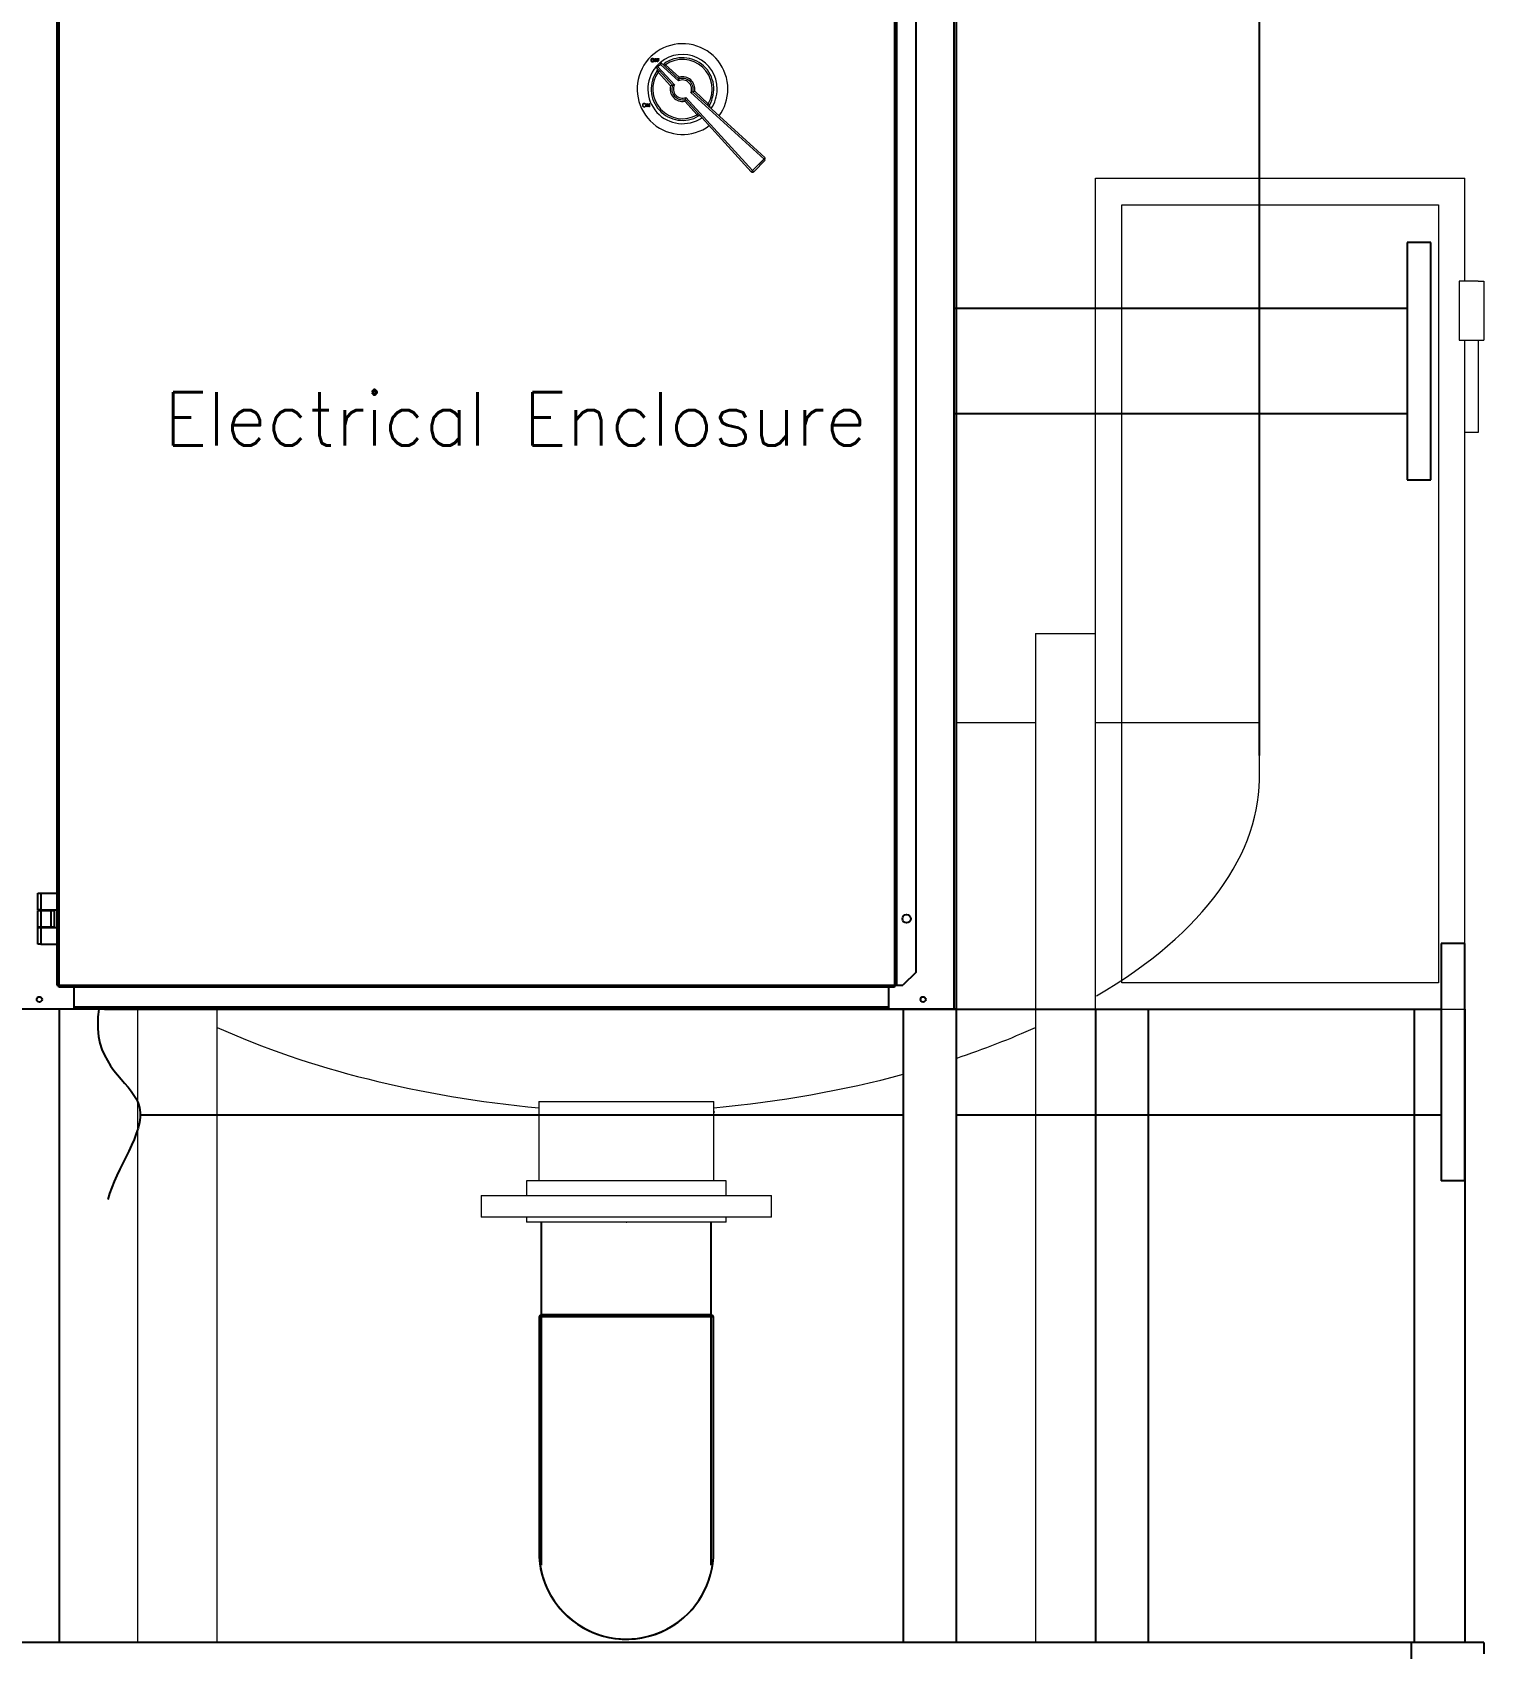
# Model space of a CAD drawing. Header units: inches. Extents: x 3739 to 4246, y 1221 to 1542.
# Drawn here: x 3926.9 to 3981.9, y 1288.3 to 1349.6 of the extents above; entities that cross this region are included whole.
import ezdxf

# ---------------------------------------------------------------- set-up
doc = ezdxf.new("R2010")
doc.units = ezdxf.units.IN
doc.header["$MEASUREMENT"] = 0
doc.header["$PDSIZE"] = -1
for name, color, linetype in [('External Disconnect 1 H1', 7, 'Continuous'), ('Internal Disconnect 1 H1', 7, 'Continuous'), ('No External Disconnect H1', 7, 'Continuous'), ('WATANK', 7, 'Continuous'), ('WCTANK', 7, 'Continuous'), ('WEPC', 7, 'Continuous'), ('WPCEDNOEDCT', 7, 'Continuous'), ('WPCEDNOEDOT', 7, 'Continuous'), ('WPCNEDNT', 7, 'Continuous')]:
    doc.layers.add(name, color=color, linetype=linetype)
doc.styles.add('TCF_DIMENSION', font='simplex.shx')

msp = doc.modelspace()

# ---------------------------------------------------------------- linework, layer by layer
at = {"color": 0, "linetype": 'Continuous'}
for p, q in [((3981.9322, 1288.5352), (3886.1822, 1288.5352)), ((3981.9322, 1288.5352), (3886.1822, 1288.5352)), ((3979.1822, 1288.5352), (3979.1822, 1278.5352)), ((3979.1822, 1288.5352), (3979.1822, 1278.5352)), ((3981.9322, 1288.5352), (3981.9322, 1288.0992)), ((3981.9322, 1288.5352), (3981.9322, 1288.0992))]:
    msp.add_line(p, q, dxfattribs=at)
at = {"layer": 'External Disconnect 1 H1', "color": 0, "linetype": 'Continuous', "lineweight": 15}
for p, q in [((3967.2194, 1344.0352), (3981.2194, 1344.0352)), ((3967.2194, 1312.5352), (3967.2194, 1344.0352)), ((3967.2194, 1344.0352), (3981.2194, 1344.0352)), ((3967.2194, 1312.5352), (3967.2194, 1344.0352)), ((3981.2194, 1340.1307), (3981.2194, 1344.0352)), ((3981.2194, 1340.1307), (3981.2194, 1344.0352)), ((3968.2194, 1343.0352), (3980.2194, 1343.0352)), ((3968.2194, 1313.5352), (3968.2194, 1343.0352)), ((3968.2194, 1343.0352), (3980.2194, 1343.0352)), ((3968.2194, 1313.5352), (3968.2194, 1343.0352)), ((3980.2194, 1343.0352), (3980.2194, 1313.5352)), ((3980.2194, 1343.0352), (3980.2194, 1313.5352)), ((3981.2194, 1340.1307), (3981.0065, 1340.1307)), ((3981.0065, 1340.1307), (3981.0065, 1337.8936)), ((3981.2194, 1340.1307), (3981.0065, 1340.1307)), ((3981.0065, 1340.1307), (3981.0065, 1337.8936)), ((3981.7194, 1340.1307), (3981.2194, 1340.1307)), ((3981.7194, 1340.1307), (3981.2194, 1340.1307)), ((3981.7194, 1340.1307), (3981.9322, 1340.1307)), ((3981.7194, 1340.1307), (3981.9322, 1340.1307)), ((3981.9322, 1340.1307), (3981.9322, 1337.8936)), ((3981.9322, 1340.1307), (3981.9322, 1337.8936)), ((3981.0065, 1337.8936), (3981.9322, 1337.8936)), ((3981.0065, 1337.8936), (3981.9322, 1337.8936)), ((3981.2194, 1312.5352), (3981.2194, 1337.8936)), ((3981.2194, 1334.8936), (3981.2194, 1337.8936)), ((3981.2194, 1337.8936), (3981.7194, 1337.8936)), ((3981.2194, 1312.5352), (3981.2194, 1337.8936)), ((3981.2194, 1334.8936), (3981.2194, 1337.8936)), ((3981.2194, 1337.8936), (3981.7194, 1337.8936)), ((3981.7194, 1337.8936), (3981.7194, 1334.3936)), ((3981.7194, 1337.8936), (3981.7194, 1334.3936)), ((3981.2194, 1334.3936), (3981.2194, 1334.8936)), ((3981.2194, 1334.3936), (3981.2194, 1334.8936)), ((3981.7194, 1334.3936), (3981.2194, 1334.3936)), ((3981.7194, 1334.3936), (3981.2194, 1334.3936)), ((3980.2194, 1313.5352), (3968.2194, 1313.5352)), ((3980.2194, 1313.5352), (3968.2194, 1313.5352)), ((3967.2194, 1312.5352), (3981.2194, 1312.5352)), ((3967.2194, 1312.5352), (3981.2194, 1312.5352))]:
    msp.add_line(p, q, dxfattribs=at)
at = {"layer": 'External Disconnect 1 H1', "color": 0, "linetype": 'Continuous'}
for p, q in [((3967.2194, 1312.5352), (3967.2194, 1288.5352)), ((3967.2194, 1312.5352), (3967.2194, 1288.5352)), ((3969.2194, 1312.5352), (3969.2194, 1288.5352)), ((3969.2194, 1312.5352), (3969.2194, 1288.5352)), ((3979.3072, 1288.5352), (3979.3072, 1312.5352)), ((3979.3072, 1288.5352), (3979.3072, 1312.5352)), ((3981.2194, 1312.5352), (3981.2194, 1288.5352)), ((3981.2194, 1312.5352), (3981.2194, 1288.5352))]:
    msp.add_line(p, q, dxfattribs=at)
at = {"layer": 'Internal Disconnect 1 H1', "color": 0, "linetype": 'Continuous', "lineweight": 15}
for p, q in [((3950.5165, 1348.577), (3950.5795, 1348.577)), ((3950.5165, 1348.4475), (3950.5165, 1348.577)), ((3950.5165, 1348.577), (3950.5795, 1348.577)), ((3950.5165, 1348.4475), (3950.5165, 1348.577)), ((3950.5795, 1348.5537), (3950.5397, 1348.5537)), ((3950.5397, 1348.5537), (3950.5397, 1348.5288)), ((3950.5795, 1348.5537), (3950.5397, 1348.5537)), ((3950.5397, 1348.5537), (3950.5397, 1348.5288)), ((3950.5795, 1348.577), (3950.5795, 1348.5537)), ((3950.5795, 1348.577), (3950.5795, 1348.5537)), ((3950.6028, 1348.4475), (3950.6028, 1348.577)), ((3950.6028, 1348.577), (3950.6658, 1348.577)), ((3950.6028, 1348.4475), (3950.6028, 1348.577)), ((3950.6028, 1348.577), (3950.6658, 1348.577)), ((3950.6658, 1348.5537), (3950.626, 1348.5537)), ((3950.626, 1348.5537), (3950.626, 1348.5288)), ((3950.6658, 1348.5537), (3950.626, 1348.5537)), ((3950.626, 1348.5537), (3950.626, 1348.5288)), ((3950.6658, 1348.577), (3950.6658, 1348.5537)), ((3950.6658, 1348.577), (3950.6658, 1348.5537)), ((3950.382, 1348.512), (3950.3869, 1348.4906)), ((3950.382, 1348.512), (3950.3869, 1348.4906)), ((3950.3869, 1348.4906), (3950.398, 1348.4774)), ((3950.3869, 1348.4906), (3950.398, 1348.4774)), ((3950.398, 1348.4774), (3950.4131, 1348.4694)), ((3950.398, 1348.4774), (3950.4131, 1348.4694)), ((3950.4131, 1348.4694), (3950.4264, 1348.4674)), ((3950.4131, 1348.4694), (3950.4264, 1348.4674)), ((3950.5397, 1348.4475), (3950.5165, 1348.4475)), ((3950.5397, 1348.4475), (3950.5165, 1348.4475)), ((3950.5397, 1348.5288), (3950.5795, 1348.5288)), ((3950.5397, 1348.5288), (3950.5795, 1348.5288)), ((3950.5795, 1348.5056), (3950.5397, 1348.5056)), ((3950.5397, 1348.5056), (3950.5397, 1348.4475)), ((3950.5795, 1348.5056), (3950.5397, 1348.5056)), ((3950.5397, 1348.5056), (3950.5397, 1348.4475)), ((3950.545, 1348.2578), (3950.7218, 1348.4346)), ((3950.545, 1348.2578), (3950.7218, 1348.4346)), ((3950.6314, 1348.2558), (3950.545, 1348.2578)), ((3950.6314, 1348.2558), (3950.545, 1348.2578)), ((3950.5795, 1348.5288), (3950.5795, 1348.5056)), ((3950.5795, 1348.5288), (3950.5795, 1348.5056)), ((3950.626, 1348.4475), (3950.6028, 1348.4475)), ((3950.626, 1348.4475), (3950.6028, 1348.4475)), ((3950.626, 1348.5288), (3950.6658, 1348.5288)), ((3950.626, 1348.5288), (3950.6658, 1348.5288)), ((3950.626, 1348.5056), (3950.626, 1348.4475)), ((3950.6658, 1348.5056), (3950.626, 1348.5056)), ((3950.626, 1348.5056), (3950.626, 1348.4475)), ((3950.6658, 1348.5056), (3950.626, 1348.5056)), ((3950.7237, 1348.3481), (3950.6314, 1348.2558)), ((3950.7237, 1348.3481), (3950.6314, 1348.2558)), ((3950.6389, 1348.062), (3950.6851, 1348.1041)), ((3950.6389, 1348.062), (3950.6851, 1348.1041)), ((3950.6658, 1348.5288), (3950.6658, 1348.5056)), ((3950.6658, 1348.5288), (3950.6658, 1348.5056)), ((3950.7218, 1348.4346), (3950.7237, 1348.3481)), ((3950.7218, 1348.4346), (3950.7237, 1348.3481)), ((3950.8754, 1348.2944), (3950.9175, 1348.3406)), ((3950.8754, 1348.2944), (3950.9175, 1348.3406)), ((3950.205, 1346.7389), (3950.205, 1346.8693)), ((3950.205, 1346.8693), (3950.2075, 1346.8693)), ((3950.205, 1346.7389), (3950.205, 1346.8693)), ((3950.205, 1346.8693), (3950.2075, 1346.8693)), ((3950.2167, 1346.7389), (3950.205, 1346.7389)), ((3950.2167, 1346.7389), (3950.205, 1346.7389)), ((3950.2075, 1346.8693), (3950.2936, 1346.7667)), ((3950.2075, 1346.8693), (3950.2936, 1346.7667)), ((3950.3027, 1346.7389), (3950.2167, 1346.8413)), ((3950.2167, 1346.8413), (3950.2167, 1346.7389)), ((3950.3027, 1346.7389), (3950.2167, 1346.8413)), ((3950.2167, 1346.8413), (3950.2167, 1346.7389)), ((3950.2936, 1346.7667), (3950.2936, 1346.8693)), ((3950.2936, 1346.8693), (3950.3053, 1346.8693)), ((3950.2936, 1346.7667), (3950.2936, 1346.8693)), ((3950.2936, 1346.8693), (3950.3053, 1346.8693)), ((3950.3053, 1346.7389), (3950.3027, 1346.7389)), ((3950.3053, 1346.7389), (3950.3027, 1346.7389)), ((3950.3053, 1346.8693), (3950.3053, 1346.7389)), ((3950.3053, 1346.8693), (3950.3053, 1346.7389)), ((3954.169, 1344.2845), (3954.6951, 1344.8105)), ((3954.169, 1344.2845), (3954.6951, 1344.8105)), ((3954.2152, 1344.3266), (3954.169, 1344.2845)), ((3954.2152, 1344.3266), (3954.169, 1344.2845)), ((3954.2152, 1344.3266), (3954.653, 1344.7644)), ((3954.2152, 1344.3266), (3954.653, 1344.7644)), ((3954.2594, 1344.2824), (3954.2152, 1344.3266)), ((3954.2594, 1344.2824), (3954.2152, 1344.3266)), ((3954.6972, 1344.7202), (3954.2594, 1344.2824)), ((3954.6972, 1344.7202), (3954.2594, 1344.2824)), ((3954.6951, 1344.8105), (3954.653, 1344.7644)), ((3954.6951, 1344.8105), (3954.653, 1344.7644)), ((3954.653, 1344.7644), (3954.6972, 1344.7202)), ((3954.653, 1344.7644), (3954.6972, 1344.7202))]:
    msp.add_line(p, q, dxfattribs=at)
at = {"layer": 'Internal Disconnect 1 H1', "color": 0, "linetype": 'Continuous', "lineweight": 15, "ltscale": 5}
for p, q in [((3951.181, 1347.5605), (3950.545, 1348.2578)), ((3951.181, 1347.5605), (3950.545, 1348.2578)), ((3950.6314, 1348.2558), (3951.2544, 1347.5727)), ((3950.6314, 1348.2558), (3951.2544, 1347.5727)), ((3951.1103, 1347.5452), (3950.6389, 1348.062)), ((3951.1103, 1347.5452), (3950.6389, 1348.062)), ((3950.7218, 1348.4346), (3951.419, 1347.7986)), ((3950.7218, 1348.4346), (3951.419, 1347.7986)), ((3951.4068, 1347.7251), (3950.7237, 1348.3481)), ((3951.4068, 1347.7251), (3950.7237, 1348.3481)), ((3950.9175, 1348.3406), (3951.4343, 1347.8693)), ((3950.9175, 1348.3406), (3951.4343, 1347.8693)), ((3951.9534, 1347.3112), (3954.6951, 1344.8105)), ((3951.9534, 1347.3112), (3954.6951, 1344.8105)), ((3952.0224, 1347.3329), (3952.5391, 1346.8615)), ((3952.0224, 1347.3329), (3952.5391, 1346.8615)), ((3952.118, 1346.4404), (3951.6467, 1346.9571)), ((3952.118, 1346.4404), (3951.6467, 1346.9571)), ((3954.169, 1344.2845), (3951.6683, 1347.0261)), ((3954.169, 1344.2845), (3951.6683, 1347.0261)), ((3951.6872, 1347.0982), (3954.2152, 1344.3266)), ((3951.6872, 1347.0982), (3954.2152, 1344.3266)), ((3954.653, 1344.7644), (3951.8814, 1347.2923)), ((3954.653, 1344.7644), (3951.8814, 1347.2923)), ((3952.5391, 1346.8615), (3952.497, 1346.8154)), ((3952.5391, 1346.8615), (3952.497, 1346.8154)), ((3952.1642, 1346.4825), (3952.118, 1346.4404)), ((3952.1642, 1346.4825), (3952.118, 1346.4404))]:
    msp.add_line(p, q, dxfattribs=at)
for centre, radius, start, end in [((3951.5614, 1347.4181), 1.7188, 0, 306.183481), ((3951.5614, 1347.4181), 1.7188, 0, 306.183481), ((3951.5614, 1347.4181), 1.3125, 0, 129.522894), ((3951.5614, 1347.4181), 1.3125, 0, 129.522894), ((3951.5614, 1347.4181), 1.1875, 329.059443, 126.205427), ((3951.5614, 1347.4181), 1.1875, 329.059443, 126.205427), ((3951.5614, 1347.4181), 1.125, 330.34926, 124.91561), ((3951.5614, 1347.4181), 1.125, 330.34926, 124.91561), ((3951.5614, 1347.4181), 1.3125, 140.477106, 304.258024), ((3951.5614, 1347.4181), 1.3125, 140.477106, 304.258024), ((3951.5614, 1347.4181), 1.1875, 143.794573, 300.940557), ((3951.5614, 1347.4181), 1.1875, 143.794573, 300.940557), ((3951.5614, 1347.4181), 1.125, 145.08439, 299.65074), ((3951.5614, 1347.4181), 1.125, 145.08439, 299.65074), ((3951.5614, 1347.4181), 0.4688, 164.25947, 280.475661), ((3951.5614, 1347.4181), 0.4688, 164.25947, 280.475661), ((3951.5081, 1345.8708), 1.721, 100.957697, 103.365502), ((3951.5081, 1345.8708), 1.721, 100.957697, 103.365502), ((3951.5614, 1347.4181), 0.4062, 159.480893, 285.254237), ((3951.5614, 1347.4181), 0.4062, 159.480893, 285.254237), ((3951.4461, 1346.1926), 1.3933, 97.905407, 100.967846), ((3951.4461, 1346.1926), 1.3933, 97.905407, 100.967846), ((3951.5614, 1347.4181), 0.3438, 153.271232, 291.463898), ((3951.5614, 1347.4181), 0.3438, 153.271232, 291.463898), ((3952.7869, 1347.5335), 1.3933, 169.032154, 172.094593), ((3952.7869, 1347.5335), 1.3933, 169.032154, 172.094593), ((3951.5614, 1347.4181), 0.3438, 338.536102, 116.728768), ((3951.5614, 1347.4181), 0.3438, 338.536102, 116.728768), ((3953.1087, 1347.4714), 1.721, 166.634498, 169.042303), ((3953.1087, 1347.4714), 1.721, 166.634498, 169.042303), ((3951.5614, 1347.4181), 0.4063, 344.745763, 110.519107), ((3951.5614, 1347.4181), 0.4063, 344.745763, 110.519107), ((3951.5614, 1347.4181), 0.4688, 349.524339, 105.74053), ((3951.5614, 1347.4181), 0.4688, 349.524339, 105.74053), ((3951.5639, 1348.649), 1.3933, 283.170276, 286.232716), ((3951.5639, 1348.649), 1.3933, 283.170276, 286.232716), ((3951.4726, 1348.9637), 1.721, 286.222567, 288.630372), ((3951.4726, 1348.9637), 1.721, 286.222567, 288.630372), ((3951.5614, 1347.4181), 1.3125, 325.741976, 0), ((3951.5614, 1347.4181), 1.3125, 325.741976, 0), ((3951.5614, 1347.4181), 1.7188, 323.816519, 0), ((3951.5614, 1347.4181), 1.7188, 323.816519, 0), ((3950.0158, 1347.507), 1.721, 341.369628, 343.777433), ((3950.0158, 1347.507), 1.721, 341.369628, 343.777433), ((3950.3305, 1347.4156), 1.3933, 343.767284, 346.829724), ((3950.3305, 1347.4156), 1.3933, 343.767284, 346.829724), ((3954.1196, 1348.0141), 1.9561, 216.101993, 218.085076), ((3954.1196, 1348.0141), 1.9561, 216.101993, 218.085076), ((3952.6336, 1346.7754), 0.0625, 149.059443, 227.632435), ((3952.6336, 1346.7754), 0.0625, 149.059443, 227.632435), ((3950.9571, 1344.8489), 1.9699, 51.921896, 53.891035), ((3950.9571, 1344.8489), 1.9699, 51.921896, 53.891035), ((3952.2041, 1346.346), 0.0625, 42.367565, 120.940557), ((3952.2041, 1346.346), 0.0625, 42.367565, 120.940557)]:
    msp.add_arc(centre, radius, start, end, dxfattribs=at)
at = {"layer": 'Internal Disconnect 1 H1', "color": 0, "linetype": 'Continuous', "lineweight": 15}
for centre, radius, start, end in [((3950.4263, 1348.5128), 0.0675, 89.990157, 180.448553), ((3950.4263, 1348.5128), 0.0675, 89.990157, 180.448553), ((3950.4254, 1348.5136), 0.0434, 89.355616, 182.181088), ((3950.4254, 1348.5136), 0.0434, 89.355616, 182.181088), ((3950.4259, 1348.513), 0.0441, 358.959122, 90.005541), ((3950.4259, 1348.513), 0.0441, 358.959122, 90.005541), ((3950.4256, 1348.5126), 0.0677, 359.343725, 89.405277), ((3950.4256, 1348.5126), 0.0677, 359.343725, 89.405277), ((3950.4262, 1348.5116), 0.0674, 179.43845, 270.18943), ((3950.4262, 1348.5116), 0.0674, 179.43845, 270.18943), ((3950.4262, 1348.5112), 0.0438, 270.23184, 1.214352), ((3950.4262, 1348.5112), 0.0438, 270.23184, 1.214352), ((3950.4265, 1348.5109), 0.0667, 269.952473, 0.799082), ((3950.4265, 1348.5109), 0.0667, 269.952473, 0.799082), ((3950.5528, 1348.1564), 0.0625, 323.794573, 42.367565), ((3950.5528, 1348.1564), 0.0625, 323.794573, 42.367565), ((3948.9594, 1347.0593), 1.9561, 30.837123, 32.820206), ((3948.9594, 1347.0593), 1.9561, 30.837123, 32.820206), ((3950.8231, 1348.4267), 0.0625, 227.632435, 306.205427), ((3950.8231, 1348.4267), 0.0625, 227.632435, 306.205427), ((3951.9275, 1350.0319), 1.9699, 237.186765, 239.155905), ((3951.9275, 1350.0319), 1.9699, 237.186765, 239.155905), ((3950.1089, 1346.8049), 0.0678, 90.038542, 181.142772), ((3950.1089, 1346.8049), 0.0678, 90.038542, 181.142772), ((3950.109, 1346.8034), 0.0678, 179.861603, 270.7952), ((3950.109, 1346.8034), 0.0678, 179.861603, 270.7952), ((3950.1085, 1346.8037), 0.0556, 88.998331, 180.095194), ((3950.1085, 1346.8037), 0.0556, 88.998331, 180.095194), ((3950.1084, 1346.8044), 0.0555, 180.843877, 271.147415), ((3950.1084, 1346.8044), 0.0555, 180.843877, 271.147415), ((3950.1105, 1346.8049), 0.0678, 359.370836, 91.367333), ((3950.1105, 1346.8049), 0.0678, 359.370836, 91.367333), ((3950.1106, 1346.8033), 0.056, 0.908558, 91.1456), ((3950.1106, 1346.8033), 0.056, 0.908558, 91.1456), ((3950.1117, 1346.8038), 0.0549, 267.718479, 0.390039), ((3950.1117, 1346.8038), 0.0549, 267.718479, 0.390039), ((3950.1104, 1346.8035), 0.0679, 269.630445, 0.588158), ((3950.1104, 1346.8035), 0.0679, 269.630445, 0.588158), ((3954.2152, 1344.3266), 0.0625, 222.367565, 315), ((3954.2152, 1344.3266), 0.0625, 222.367565, 315)]:
    msp.add_arc(centre, radius, start, end, dxfattribs=at)
at = {"layer": 'No External Disconnect H1', "color": 0, "linetype": 'Continuous'}
for p, q in [((3979.9322, 1341.6062), (3979.0322, 1341.6062)), ((3979.0322, 1341.6062), (3979.0322, 1332.6062)), ((3979.9322, 1341.6062), (3979.0322, 1341.6062)), ((3979.0322, 1341.6062), (3979.0322, 1332.6062)), ((3979.9322, 1332.6062), (3979.9322, 1341.6062)), ((3979.9322, 1332.6062), (3979.9322, 1341.6062)), ((3979.0322, 1339.1062), (3961.8565, 1339.1062)), ((3979.0322, 1339.1062), (3961.8565, 1339.1062)), ((3979.9322, 1335.1062), (3979.9322, 1339.1062)), ((3979.9322, 1335.1062), (3979.9322, 1339.1062)), ((3979.0322, 1335.1062), (3961.8565, 1335.1062)), ((3979.0322, 1335.1062), (3961.8565, 1335.1062)), ((3979.0322, 1332.6062), (3979.9322, 1332.6062)), ((3979.0322, 1332.6062), (3979.9322, 1332.6062))]:
    msp.add_line(p, q, dxfattribs=at)
at = {"layer": 'WATANK', "color": 0, "linetype": 'Continuous'}
for p, q in [((3973.4322, 1344.0352), (3973.4322, 1384.1602)), ((3973.4322, 1344.0352), (3973.4322, 1384.1602)), ((3946.2148, 1291.4625), (3946.2148, 1304.4727)), ((3946.2148, 1291.4625), (3946.2148, 1304.4727)), ((3952.6484, 1291.4633), (3952.6484, 1304.4727)), ((3952.6484, 1291.4633), (3952.6484, 1304.4727)), ((3946.1222, 1300.8773), (3946.1222, 1291.9712)), ((3946.1222, 1300.8773), (3946.1222, 1291.9712)), ((3946.2156, 1300.9707), (3952.6489, 1300.9707)), ((3946.2156, 1300.9707), (3952.6489, 1300.9707)), ((3949.4322, 1300.9707), (3949.4322, 1300.9707)), ((3949.4322, 1300.9707), (3949.4322, 1300.955)), ((3949.4322, 1300.9707), (3949.4322, 1300.9707)), ((3949.4322, 1300.9707), (3949.4322, 1300.955)), ((3952.7422, 1291.9712), (3952.7422, 1300.8774)), ((3952.7422, 1291.9712), (3952.7422, 1300.8774))]:
    msp.add_line(p, q, dxfattribs=at)
at = {"layer": 'WATANK', "color": 0, "linetype": 'Continuous', "lineweight": 15}
msp.add_line((3961.9322, 1323.4102), (3964.9485, 1323.4102), dxfattribs=at)
msp.add_line((3961.9322, 1323.4102), (3964.9485, 1323.4102), dxfattribs=at)
at = {"layer": 'WATANK', "color": 0, "linetype": 'Continuous', "flags": 128}
for points in [[(3946.2156, 1300.9707), (3946.1689, 1300.9241), (3946.1222, 1300.8774)], [(3946.2156, 1300.9707), (3946.1689, 1300.9241), (3946.1222, 1300.8774)], [(3952.7422, 1300.8774), (3952.7333, 1300.8775), (3952.7052, 1300.8775), (3952.6564, 1300.8776), (3952.5854, 1300.8777), (3952.4908, 1300.8778), (3952.4152, 1300.8779), (3952.3301, 1300.878), (3952.2359, 1300.8781), (3952.133, 1300.8782), (3952.0215, 1300.8783), (3951.9019, 1300.8783), (3951.7746, 1300.8783), (3951.4952, 1300.8784), (3951.2015, 1300.8785), (3950.8997, 1300.8787), (3950.5951, 1300.8789), (3950.393, 1300.8789), (3950.1931, 1300.8789), (3949.9964, 1300.8789), (3949.804, 1300.8789), (3949.6166, 1300.8789), (3949.435, 1300.8789), (3949.2627, 1300.8789), (3949.0834, 1300.879), (3948.8971, 1300.879), (3948.7045, 1300.879), (3948.5066, 1300.8791), (3948.3046, 1300.879), (3947.9968, 1300.8789), (3947.6879, 1300.8787), (3947.3843, 1300.8785), (3947.0933, 1300.8783), (3946.9656, 1300.8782), (3946.8458, 1300.8781), (3946.7341, 1300.878), (3946.6309, 1300.878), (3946.5365, 1300.8779), (3946.4512, 1300.8778), (3946.3753, 1300.8778), (3946.3154, 1300.8778), (3946.2614, 1300.8778), (3946.2146, 1300.8777), (3946.176, 1300.8777), (3946.1469, 1300.8776), (3946.1286, 1300.8775), (3946.1224, 1300.8774)], [(3952.7422, 1300.8774), (3952.7333, 1300.8775), (3952.7052, 1300.8775), (3952.6564, 1300.8776), (3952.5854, 1300.8777), (3952.4908, 1300.8778), (3952.4152, 1300.8779), (3952.3301, 1300.878), (3952.2359, 1300.8781), (3952.133, 1300.8782), (3952.0215, 1300.8783), (3951.9019, 1300.8783), (3951.7746, 1300.8783), (3951.4952, 1300.8784), (3951.2015, 1300.8785), (3950.8997, 1300.8787), (3950.5951, 1300.8789), (3950.393, 1300.8789), (3950.1931, 1300.8789), (3949.9964, 1300.8789), (3949.804, 1300.8789), (3949.6166, 1300.8789), (3949.435, 1300.8789), (3949.2627, 1300.8789), (3949.0834, 1300.879), (3948.8971, 1300.879), (3948.7045, 1300.879), (3948.5066, 1300.8791), (3948.3046, 1300.879), (3947.9968, 1300.8789), (3947.6879, 1300.8787), (3947.3843, 1300.8785), (3947.0933, 1300.8783), (3946.9656, 1300.8782), (3946.8458, 1300.8781), (3946.7341, 1300.878), (3946.6309, 1300.878), (3946.5365, 1300.8779), (3946.4512, 1300.8778), (3946.3753, 1300.8778), (3946.3154, 1300.8778), (3946.2614, 1300.8778), (3946.2146, 1300.8777), (3946.176, 1300.8777), (3946.1469, 1300.8776), (3946.1286, 1300.8775), (3946.1224, 1300.8774)], [(3952.7422, 1300.8774), (3952.6956, 1300.9241), (3952.6489, 1300.9707)], [(3952.7422, 1300.8774), (3952.6956, 1300.9241), (3952.6489, 1300.9707)]]:
    msp.add_lwpolyline(points, dxfattribs=at)
at = {"layer": 'WATANK', "color": 0, "linetype": 'Continuous'}
for centre, start, end in [((3949.4317, 1291.9707), 178.966173, 319.834979), ((3949.4317, 1291.9707), 178.966173, 319.834979), ((3949.4322, 1291.9712), 179.591936, 0.001975), ((3949.4322, 1291.9712), 179.591936, 0.001975)]:
    msp.add_arc(centre, 3.31, start, end, dxfattribs=at)
at = {"layer": 'WATANK', "color": 0, "linetype": 'Continuous', "lineweight": 15}
msp.add_open_spline([(3973.4322, 1344.0352), (3973.4322, 1369.4402)], degree=1, dxfattribs=at)
msp.add_open_spline([(3973.4322, 1344.0352), (3973.4322, 1369.4402)], degree=1, dxfattribs=at)
at = {"layer": 'WCTANK', "color": 0, "linetype": 'Continuous', "lineweight": 15}
for p, q in [((3964.9485, 1326.7852), (3967.2194, 1326.7852)), ((3964.9485, 1326.7852), (3964.9485, 1288.5352)), ((3964.9485, 1326.7852), (3967.2194, 1326.7852)), ((3964.9485, 1326.7852), (3964.9485, 1288.5352)), ((3930.9158, 1288.5352), (3930.9158, 1312.5352)), ((3930.9158, 1288.5352), (3930.9158, 1312.5352)), ((3933.9158, 1288.5352), (3933.9158, 1312.5352)), ((3933.9158, 1288.5352), (3933.9158, 1312.5352)), ((3946.1197, 1309.0352), (3949.4322, 1309.0352)), ((3946.1197, 1309.0352), (3949.4322, 1309.0352)), ((3949.4322, 1309.0352), (3952.7447, 1309.0352)), ((3949.4322, 1309.0352), (3952.7447, 1309.0352)), ((3949.4322, 1306.0327), (3945.6522, 1306.0327)), ((3949.4322, 1306.0327), (3945.6522, 1306.0327)), ((3953.2122, 1306.0327), (3949.4322, 1306.0327)), ((3953.2122, 1306.0327), (3949.4322, 1306.0327)), ((3943.9322, 1305.4727), (3949.4322, 1305.4727)), ((3943.9322, 1305.4727), (3949.4322, 1305.4727)), ((3949.4322, 1305.4727), (3954.9322, 1305.4727)), ((3949.4322, 1305.4727), (3954.9322, 1305.4727)), ((3949.4322, 1304.6593), (3943.9322, 1304.6593)), ((3949.4322, 1304.6593), (3943.9322, 1304.6593)), ((3949.4322, 1304.4727), (3945.6522, 1304.4727)), ((3949.4322, 1304.4727), (3945.6522, 1304.4727)), ((3954.9322, 1304.6593), (3949.4322, 1304.6593)), ((3954.9322, 1304.6593), (3949.4322, 1304.6593)), ((3953.2122, 1304.4727), (3949.4322, 1304.4727)), ((3953.2122, 1304.4727), (3949.4322, 1304.4727)), ((3933.9158, 1288.5352), (3930.9158, 1288.5352)), ((3933.9158, 1288.5352), (3930.9158, 1288.5352)), ((3964.9485, 1288.5352), (3967.9485, 1288.5352)), ((3964.9485, 1288.5352), (3967.9485, 1288.5352))]:
    msp.add_line(p, q, dxfattribs=at)
for major_axis, start_param, end_param in [((24, -0.7401), 4.0251312, 4.5895891), ((24, -0.7401), 4.0251312, 4.5895891), ((-24, -0.7401), 2.1029026, 2.2580541), ((-24, -0.7401), 2.1029026, 2.2580541), ((-24, -0.7401), 1.6935962, 2.0079075), ((-24, -0.7401), 1.6935962, 2.0079075), ((24, -0.7401), 4.8664807, 4.8682195), ((24, -0.7401), 4.8664807, 4.8682195)]:
    msp.add_ellipse((3949.4322, 1320.795), major_axis=major_axis, ratio=0.5073921, start_param=start_param, end_param=end_param, dxfattribs=at)
for points in [[(3946.1197, 1309.0352), (3946.1197, 1308.8)], [(3946.1197, 1309.0352), (3946.1197, 1308.8)], [(3946.1197, 1308.8), (3946.1197, 1306.0327)], [(3946.1197, 1308.8), (3946.1197, 1306.0327)], [(3952.7447, 1308.8), (3952.7447, 1309.0352)], [(3952.7447, 1308.8), (3952.7447, 1309.0352)], [(3952.7447, 1306.0327), (3952.7447, 1308.8)], [(3952.7447, 1306.0327), (3952.7447, 1308.8)], [(3945.6522, 1306.0327), (3945.6522, 1305.4727)], [(3945.6522, 1306.0327), (3945.6522, 1305.4727)], [(3953.2122, 1305.4727), (3953.2122, 1306.0327)], [(3953.2122, 1305.4727), (3953.2122, 1306.0327)], [(3943.9322, 1305.4727), (3943.9322, 1304.6593)], [(3943.9322, 1305.4727), (3943.9322, 1304.6593)], [(3954.9322, 1304.6593), (3954.9322, 1305.4727)], [(3954.9322, 1304.6593), (3954.9322, 1305.4727)], [(3945.6522, 1304.6593), (3945.6522, 1304.4727)], [(3945.6522, 1304.6593), (3945.6522, 1304.4727)], [(3953.2122, 1304.4727), (3953.2122, 1304.6593)], [(3953.2122, 1304.4727), (3953.2122, 1304.6593)]]:
    msp.add_open_spline(points, degree=1, dxfattribs=at)
at = {"layer": 'WCTANK', "color": 0, "linetype": 'Continuous', "lineweight": 0}
msp.add_point((3949.4322, 1304.4727), dxfattribs=at)
msp.add_point((3949.4322, 1304.4727), dxfattribs=at)
at = {"layer": 'WEPC', "color": 0, "linetype": 'Continuous'}
for p, q in [((3927.8419, 1353.4846), (3927.8419, 1313.4485)), ((3927.8419, 1353.4846), (3927.8419, 1313.4485)), ((3927.9176, 1353.4846), (3927.9176, 1313.4485)), ((3927.9176, 1353.4846), (3927.9176, 1313.4485)), ((3959.6031, 1353.4846), (3959.6031, 1313.4485)), ((3959.6031, 1353.4846), (3959.6031, 1313.4485)), ((3959.6788, 1353.4846), (3959.6788, 1313.4485)), ((3959.6788, 1353.4846), (3959.6788, 1313.4485)), ((3959.6798, 1313.4485), (3959.6798, 1353.4846)), ((3959.6798, 1313.4485), (3959.6798, 1353.4846)), ((3961.8565, 1312.5352), (3961.8565, 1353.9224)), ((3961.8565, 1312.5352), (3961.8565, 1353.9224)), ((3961.9322, 1353.9224), (3961.9322, 1312.5352)), ((3961.9322, 1353.9224), (3961.9322, 1312.5352)), ((3960.4166, 1313.9485), (3960.4166, 1352.9846)), ((3960.4166, 1313.9485), (3960.4166, 1352.9846)), ((3927.1169, 1316.3028), (3927.1169, 1316.9328)), ((3927.1169, 1316.9328), (3927.2419, 1316.9328)), ((3927.1169, 1316.3028), (3927.1169, 1316.9328)), ((3927.1169, 1316.9328), (3927.2419, 1316.9328)), ((3927.2419, 1316.9328), (3927.2419, 1316.3028)), ((3927.2419, 1316.9328), (3927.8419, 1316.9328)), ((3927.2419, 1316.9328), (3927.2419, 1316.3028)), ((3927.2419, 1316.9328), (3927.8419, 1316.9328)), ((3927.2419, 1316.3028), (3927.1169, 1316.3028)), ((3927.2419, 1316.3028), (3927.1169, 1316.3028)), ((3927.1169, 1315.6516), (3927.1169, 1316.2816)), ((3927.1169, 1316.2816), (3927.2419, 1316.2816)), ((3927.1169, 1315.6516), (3927.1169, 1316.2816)), ((3927.1169, 1316.2816), (3927.2419, 1316.2816)), ((3927.2419, 1316.3028), (3927.8419, 1316.3028)), ((3927.2419, 1316.3028), (3927.8419, 1316.3028)), ((3927.2419, 1316.2816), (3927.2419, 1315.6516)), ((3927.2419, 1316.2816), (3927.6219, 1316.2816)), ((3927.2419, 1316.2816), (3927.2419, 1315.6516)), ((3927.2419, 1316.2816), (3927.6219, 1316.2816)), ((3927.2744, 1316.3028), (3927.2744, 1316.2816)), ((3927.2744, 1316.3028), (3927.2744, 1316.2816)), ((3927.5894, 1316.2816), (3927.5894, 1316.3028)), ((3927.5894, 1316.2816), (3927.5894, 1316.3028)), ((3927.6219, 1315.6516), (3927.6219, 1316.2816)), ((3927.6219, 1316.2816), (3927.7469, 1316.2816)), ((3927.6219, 1315.6516), (3927.6219, 1316.2816)), ((3927.6219, 1316.2816), (3927.7469, 1316.2816)), ((3927.7469, 1316.2816), (3927.7469, 1315.6516)), ((3927.7469, 1316.2816), (3927.7469, 1315.6516)), ((3927.2419, 1315.6516), (3927.1169, 1315.6516)), ((3927.2419, 1315.6516), (3927.1169, 1315.6516)), ((3927.1169, 1315.0003), (3927.1169, 1315.6303)), ((3927.1169, 1315.6303), (3927.2419, 1315.6303)), ((3927.1169, 1315.0003), (3927.1169, 1315.6303)), ((3927.1169, 1315.6303), (3927.2419, 1315.6303)), ((3927.6219, 1315.6516), (3927.2419, 1315.6516)), ((3927.6219, 1315.6516), (3927.2419, 1315.6516)), ((3927.2419, 1315.6303), (3927.2419, 1315.0003)), ((3927.2419, 1315.6303), (3927.8419, 1315.6303)), ((3927.2419, 1315.6303), (3927.2419, 1315.0003)), ((3927.2419, 1315.6303), (3927.8419, 1315.6303)), ((3927.2744, 1315.6516), (3927.2744, 1315.6303)), ((3927.2744, 1315.6516), (3927.2744, 1315.6303)), ((3927.5894, 1315.6303), (3927.5894, 1315.6516)), ((3927.5894, 1315.6303), (3927.5894, 1315.6516)), ((3927.7469, 1315.6516), (3927.6219, 1315.6516)), ((3927.7469, 1315.6516), (3927.6219, 1315.6516)), ((3927.2419, 1315.0003), (3927.1169, 1315.0003)), ((3927.2419, 1315.0003), (3927.1169, 1315.0003)), ((3927.2419, 1315.0003), (3927.8419, 1315.0003)), ((3927.2419, 1315.0003), (3927.8419, 1315.0003)), ((3960.4166, 1313.9485), (3959.9166, 1313.4485)), ((3960.4166, 1313.9485), (3959.9166, 1313.4485)), ((3927.8419, 1313.4485), (3927.9176, 1313.4485)), ((3927.8419, 1313.4485), (3927.9176, 1313.4485)), ((3927.9176, 1313.4485), (3959.6031, 1313.4485)), ((3927.9176, 1313.3728), (3927.9176, 1313.4485)), ((3927.9176, 1313.4485), (3959.6031, 1313.4485)), ((3927.9176, 1313.3728), (3927.9176, 1313.4485)), ((3959.6031, 1313.3728), (3927.9176, 1313.3728)), ((3959.6031, 1313.3728), (3927.9176, 1313.3728)), ((3928.4815, 1313.3728), (3928.4815, 1312.5352)), ((3928.4815, 1313.3728), (3928.4815, 1312.5352)), ((3959.3829, 1312.5352), (3959.3829, 1313.3728)), ((3959.3829, 1312.5352), (3959.3829, 1313.3728)), ((3959.6031, 1313.4485), (3959.6788, 1313.4485)), ((3959.6031, 1313.4485), (3959.6031, 1313.3728)), ((3959.6031, 1313.4485), (3959.6788, 1313.4485)), ((3959.6031, 1313.4485), (3959.6031, 1313.3728)), ((3959.6788, 1313.4485), (3959.6798, 1313.4485)), ((3959.6788, 1313.4485), (3959.6798, 1313.4485)), ((3959.6798, 1313.4485), (3959.9166, 1313.4485)), ((3959.6798, 1313.4485), (3959.9166, 1313.4485)), ((3928.4815, 1312.5352), (3926.0079, 1312.5352)), ((3928.4815, 1312.5352), (3926.0079, 1312.5352)), ((3927.9322, 1312.5352), (3927.9322, 1288.5352)), ((3927.9322, 1312.5352), (3927.9322, 1288.5352)), ((3959.3829, 1312.6109), (3928.4815, 1312.6109)), ((3959.3829, 1312.6109), (3928.4815, 1312.6109)), ((3959.3829, 1312.5352), (3928.4815, 1312.5352)), ((3959.3829, 1312.5352), (3928.4815, 1312.5352)), ((3961.8565, 1312.5352), (3959.3829, 1312.5352)), ((3961.8565, 1312.5352), (3959.3829, 1312.5352)), ((3959.9322, 1312.5352), (3959.9322, 1288.5352)), ((3959.9322, 1312.5352), (3959.9322, 1288.5352)), ((3961.9322, 1312.5352), (3961.8565, 1312.5352)), ((3961.9322, 1312.5352), (3961.8565, 1312.5352)), ((3961.9322, 1312.5352), (3961.9322, 1288.5352)), ((3961.9322, 1312.5352), (3961.9322, 1288.5352))]:
    msp.add_line(p, q, dxfattribs=at)
for centre, radius in [((3960.0548, 1315.9666), 0.1563), ((3960.0548, 1315.9666), 0.1563), ((3927.1822, 1312.9102), 0.0995), ((3927.1822, 1312.9102), 0.0995), ((3960.6822, 1312.9102), 0.0995), ((3960.6822, 1312.9102), 0.0995)]:
    msp.add_circle(centre, radius, dxfattribs=at)
at = {"layer": 'WPCEDNOEDCT', "color": 0, "linetype": 'Continuous'}
msp.add_line((3973.4322, 1322.1602), (3973.4322, 1344.0352), dxfattribs=at)
msp.add_line((3973.4322, 1322.1602), (3973.4322, 1344.0352), dxfattribs=at)
at = {"layer": 'WPCEDNOEDCT', "color": 0, "linetype": 'Continuous', "lineweight": 15}
msp.add_line((3967.2194, 1323.4102), (3973.4322, 1323.4102), dxfattribs=at)
msp.add_line((3967.2194, 1323.4102), (3973.4322, 1323.4102), dxfattribs=at)
msp.add_ellipse((3949.4322, 1320.795), major_axis=(-24, -0.7401), ratio=0.5073921, start_param=2.3923607, end_param=3.1415927, dxfattribs=at)
msp.add_ellipse((3949.4322, 1320.795), major_axis=(-24, -0.7401), ratio=0.5073921, start_param=2.3923607, end_param=3.1415927, dxfattribs=at)
for points in [[(3973.4322, 1323.9102), (3973.4322, 1343.0352)], [(3973.4322, 1323.9102), (3973.4322, 1343.0352)], [(3973.4322, 1321.5352), (3973.4322, 1323.4102)], [(3973.4322, 1321.5352), (3973.4322, 1323.4102)]]:
    msp.add_open_spline(points, degree=1, dxfattribs=at)
at = {"layer": 'WPCEDNOEDOT', "color": 0, "linetype": 'Continuous'}
msp.add_line((3973.4322, 1323.4102), (3973.4322, 1344.0352), dxfattribs=at)
msp.add_line((3973.4322, 1323.4102), (3973.4322, 1344.0352), dxfattribs=at)
at = {"layer": 'WPCEDNOEDOT', "color": 0, "linetype": 'Continuous', "lineweight": 15}
msp.add_line((3967.2194, 1323.4102), (3973.4322, 1323.4102), dxfattribs=at)
msp.add_line((3967.2194, 1323.4102), (3973.4322, 1323.4102), dxfattribs=at)
at = {"layer": 'WPCNEDNT', "color": 0, "linetype": 'Continuous'}
for p, q in [((3981.2194, 1315.0352), (3980.3194, 1315.0352)), ((3980.3194, 1315.0352), (3980.3194, 1306.0352)), ((3981.2194, 1315.0352), (3980.3194, 1315.0352)), ((3980.3194, 1315.0352), (3980.3194, 1306.0352)), ((3981.2194, 1315.0352), (3980.3194, 1315.0352)), ((3980.3194, 1315.0352), (3980.3194, 1306.0352)), ((3981.2194, 1315.0352), (3980.3194, 1315.0352)), ((3980.3194, 1315.0352), (3980.3194, 1306.0352)), ((3981.2194, 1306.0352), (3981.2194, 1315.0352)), ((3981.2194, 1306.0352), (3981.2194, 1315.0352)), ((3981.2194, 1306.0352), (3981.2194, 1315.0352)), ((3981.2194, 1306.0352), (3981.2194, 1315.0352)), ((3929.647, 1312.5352), (3980.3194, 1312.5352)), ((3929.647, 1312.5352), (3980.3194, 1312.5352)), ((3929.647, 1312.5352), (3980.3194, 1312.5352)), ((3929.647, 1312.5352), (3980.3194, 1312.5352)), ((3931.0059, 1308.5352), (3959.9322, 1308.5352)), ((3931.0059, 1308.5352), (3959.9322, 1308.5352)), ((3931.0059, 1308.5352), (3959.9322, 1308.5352)), ((3931.0059, 1308.5352), (3959.9322, 1308.5352)), ((3961.9322, 1308.5352), (3980.3194, 1308.5352)), ((3961.9322, 1308.5352), (3980.3194, 1308.5352)), ((3961.9322, 1308.5352), (3980.3194, 1308.5352)), ((3961.9322, 1308.5352), (3980.3194, 1308.5352)), ((3981.2194, 1306.0352), (3980.3194, 1306.0352)), ((3981.2194, 1306.0352), (3980.3194, 1306.0352)), ((3981.2194, 1306.0352), (3980.3194, 1306.0352)), ((3981.2194, 1306.0352), (3980.3194, 1306.0352))]:
    msp.add_line(p, q, dxfattribs=at)
msp.add_open_spline([(3929.4332, 1312.5352), (3929.3977, 1312.2729), (3929.2806, 1310.3222), (3932.2127, 1309.0824), (3930.0787, 1306.52), (3929.7748, 1305.3295)], degree=3, knots=[3.3920831, 3.3920831, 3.3920831, 3.3920831, 3.8934428, 7.2657366, 10.951582, 10.951582, 10.951582, 10.951582], dxfattribs=at)
msp.add_open_spline([(3929.4332, 1312.5352), (3929.3977, 1312.2729), (3929.2806, 1310.3222), (3932.2127, 1309.0824), (3930.0787, 1306.52), (3929.7748, 1305.3295)], degree=3, knots=[3.3920831, 3.3920831, 3.3920831, 3.3920831, 3.8934428, 7.2657366, 10.951582, 10.951582, 10.951582, 10.951582], dxfattribs=at)
msp.add_open_spline([(3929.4332, 1312.5352), (3929.3977, 1312.2729), (3929.2806, 1310.3222), (3932.2127, 1309.0824), (3930.0787, 1306.52), (3929.7748, 1305.3295)], degree=3, knots=[3.3920831, 3.3920831, 3.3920831, 3.3920831, 3.8934428, 7.2657366, 10.951582, 10.951582, 10.951582, 10.951582], dxfattribs=at)
msp.add_open_spline([(3929.4332, 1312.5352), (3929.3977, 1312.2729), (3929.2806, 1310.3222), (3932.2127, 1309.0824), (3930.0787, 1306.52), (3929.7748, 1305.3295)], degree=3, knots=[3.3920831, 3.3920831, 3.3920831, 3.3920831, 3.8934428, 7.2657366, 10.951582, 10.951582, 10.951582, 10.951582], dxfattribs=at)

# ---------------------------------------------------------------- texts
at = {"layer": 'WEPC', "color": 0, "linetype": 'Continuous', "insert": (3958.5424, 1333.9018), "char_height": 2.025, "attachment_point": 9, "style": 'TCF_DIMENSION'}
msp.add_mtext('Electrical Enclosure', dxfattribs=at)
msp.add_mtext('Electrical Enclosure', dxfattribs=at)

doc.saveas('drawing.dxf')
